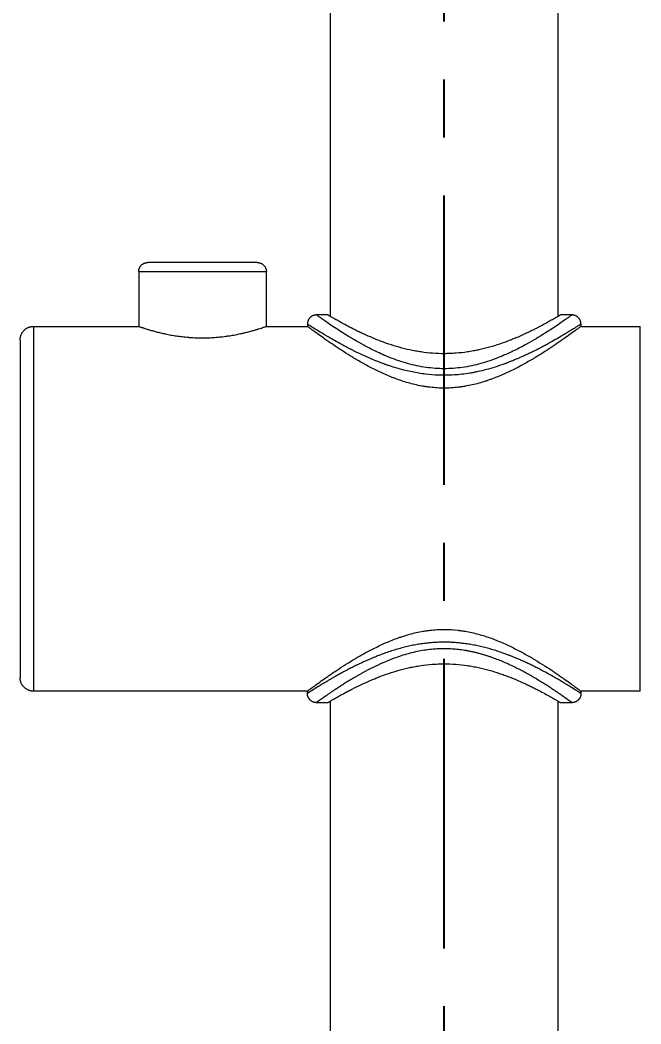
# Model space of a CAD drawing. Header units: millimetres. Extents: x 8883 to 11259, y -10160 to -6800.
# Drawn here: x 9632.1 to 9700.2, y -8639.9 to -8529.9 of the extents above; entities that cross this region are included whole.
import ezdxf

# ---------------------------------------------------------------- set-up
doc = ezdxf.new("R2010")
doc.units = ezdxf.units.MM
doc.linetypes.add('CENTERX2', pattern=[101.6, 63.5, -12.7, 12.7, -12.7])
doc.layers.add('CENTER', color=1, linetype='CENTERX2')
doc.layers.add('DIM', color=5, linetype='Continuous', lineweight=13)
doc.styles.add('ARIAL', font='arial.ttf')
doc.dimstyles.get("Standard").update_dxf_attribs({"dimtxt": 15, "dimasz": 15, "dimexe": 0.18, "dimexo": 0.0625, "dimgap": 4, "dimtad": 0, "dimdec": 1, "dimdsep": 46, "dimtxsty": 'ARIAL', "dimcen": 0, "dimclrd": 5, "dimclre": 5, "dimclrt": 5, "dimadec": 0, "dimazin": 0, "dimtfac": 1, "dimtdec": 1, "dimtofl": 0, "dimtmove": 0, "dimatfit": 3, "dimfxl": 1, "dimtolj": 1, "dimtzin": 0, "dimarcsym": 0})

# ---------------------------------------------------------------- blocks, each defined once
blk = doc.blocks.new('*D185')
at = {"layer": 'Defpoints', "color": 0, "transparency": 16777216}
for p in [(9678.6, -7626.15), (9989.37, -9683.13), (10114.89, -9683.13)]:
    blk.add_point(p, dxfattribs=at)
at = {"layer": 'DIM', "color": 5, "lineweight": -2, "transparency": 16777216}
for p, q in [((9678.66, -7626.15), (10115.07, -7626.15)), ((10114.89, -7644.15), (10114.89, -8614.51)), ((10114.89, -9665.13), (10114.89, -8694.76)), ((9989.43, -9683.13), (10115.07, -9683.13))]:
    blk.add_line(p, q, dxfattribs=at)
at = {"layer": 'DIM', "color": 5, "transparency": 16777216}
for points in [[(10111.89, -7644.15), (10117.89, -7644.15), (10114.89, -7626.15)], [(10111.89, -9665.13), (10117.89, -9665.13), (10114.89, -9683.13)]]:
    blk.add_solid(points, dxfattribs=at)
at = {"layer": 'DIM', "color": 5, "transparency": 16777216, "insert": (10114.89, -8654.64), "char_height": 18, "attachment_point": 5, "rotation": 90, "style": 'ARIAL'}
blk.add_mtext('\\A1;(2280)', dxfattribs=at)

msp = doc.modelspace()

# ---------------------------------------------------------------- linework, layer by layer
at = {"linetype": 'Continuous', "lineweight": 18}
for p, q in [((9666.1, -8393.45), (9666.1, -8562.35)), ((9691.1, -8562.35), (9691.1, -8430.19)), ((9658.09, -8556.45), (9646.1, -8556.45)), ((9658.1, -8556.45), (9658.09, -8556.45)), ((9665.85, -8562.2), (9664.59, -8562.2)), ((9692.6, -8562.2), (9691.35, -8562.2)), ((9700.1, -8603.45), (9700.1, -8563.45)), ((9632.1, -8564.95), (9632.1, -8601.95)), ((9632.1, -8564.95), (9632.1, -8564.95)), ((9664.54, -8604.7), (9665.85, -8604.7)), ((9666.1, -8604.56), (9666.1, -9073.45)), ((9691.1, -9073.45), (9691.1, -8604.56)), ((9691.35, -8604.7), (9692.65, -8604.7))]:
    msp.add_line(p, q, dxfattribs=at)
at = {"linetype": 'Continuous', "lineweight": 13}
for p, q in [((9645.1, -8557.45), (9659.09, -8557.45)), ((9659.09, -8557.45), (9659.1, -8557.45)), ((9633.6, -8603.45), (9633.6, -8563.45)), ((9633.6, -8563.45), (9633.6, -8563.45))]:
    msp.add_line(p, q, dxfattribs=at)
at = {"linetype": 'Continuous', "lineweight": 18}
for points, weights, degree in [([(9645.1, -8557.45), (9645.1, -8557.03), (9645.68, -8556.45), (9646.1, -8556.45)], [1, 0.923879332814, 0.923879332814, 1], 2), ([(9658.1, -8556.45), (9658.51, -8556.45), (9659.1, -8557.03), (9659.1, -8557.45)], [1, 0.923879332814, 0.923879332814, 1], 2), ([(9664.6, -8562.2), (9664.01, -8562.2), (9663.6, -8562.61), (9663.6, -8563.2)], [1, 0.804741815985, 0.804741990317, 1], 3), ([(9693.6, -8563.2), (9693.6, -8562.61), (9693.18, -8562.2), (9692.6, -8562.2)], [1, 0.804742680034, 0.804742505996, 1], 3), ([(9632.1, -8564.95), (9632.1, -8564.32), (9632.97, -8563.45), (9633.6, -8563.45)], [1, 0.923879516506, 0.923879516506, 1], 2), ([(9633.6, -8603.45), (9632.97, -8603.45), (9632.1, -8602.57), (9632.1, -8601.95)], [1, 0.923879516506, 0.923879516506, 1], 2), ([(9664.6, -8604.7), (9664.01, -8604.7), (9663.6, -8604.28), (9663.6, -8603.7)], [1, 0.804742399504, 0.804742573053, 1], 3), ([(9693.6, -8603.7), (9693.6, -8604.28), (9693.18, -8604.7), (9692.6, -8604.7)], [1, 0.804742096202, 0.804741914484, 1], 3)]:
    msp.add_rational_spline(points, weights, degree=degree, dxfattribs=at)
for points in [[(9645.1, -8557.45), (9645.1, -8563.45)], [(9659.1, -8563.45), (9659.1, -8557.45)], [(9663.6, -8563.2), (9663.6, -8563.45)], [(9693.6, -8563.45), (9693.6, -8563.2)], [(9633.6, -8563.45), (9645.1, -8563.45)], [(9659.1, -8563.45), (9663.6, -8563.45)], [(9693.6, -8563.45), (9700.1, -8563.45)], [(9663.6, -8603.45), (9633.6, -8603.45)], [(9663.6, -8603.7), (9663.6, -8603.45)], [(9693.6, -8603.7), (9693.6, -8603.45)], [(9700.1, -8603.45), (9693.6, -8603.45)]]:
    msp.add_open_spline(points, degree=1, dxfattribs=at)
for points, knots in [([(9693.6, -8563.2), (9693.6, -8563.19), (9693.56, -8563.22), (9693.42, -8563.31), (9693.31, -8563.38), (9693.02, -8563.57), (9692.83, -8563.68), (9692.49, -8563.89), (9692.37, -8563.97), (9692.17, -8564.09), (9692.07, -8564.15), (9691.94, -8564.23), (9691.87, -8564.27), (9691.84, -8564.29), (9691.82, -8564.3), (9691.81, -8564.31), (9691.81, -8564.31), (9691.81, -8564.31), (9691.81, -8564.31), (9691.81, -8564.31), (9691.8, -8564.31), (9691.8, -8564.31), (9691.8, -8564.31), (9691.8, -8564.31), (9691.65, -8564.4), (9691.48, -8564.51), (9691.09, -8564.74), (9690.87, -8564.87), (9690.37, -8565.15), (9690.09, -8565.31), (9689.63, -8565.56), (9689.46, -8565.64), (9689.21, -8565.78), (9689.07, -8565.85), (9688.91, -8565.93), (9688.83, -8565.97), (9688.79, -8565.99), (9688.77, -8566), (9688.76, -8566.01), (9688.76, -8566.01), (9688.75, -8566.01), (9688.75, -8566.01), (9688.75, -8566.01), (9688.75, -8566.01), (9688.57, -8566.1), (9688.4, -8566.19), (9688.05, -8566.36), (9687.88, -8566.44), (9687.56, -8566.59), (9687.4, -8566.66), (9687.09, -8566.8), (9686.8, -8566.93), (9686.39, -8567.1), (9686.02, -8567.25), (9685.8, -8567.34), (9685.65, -8567.4), (9685.6, -8567.42), (9685.54, -8567.44), (9685.53, -8567.44), (9685.53, -8567.45), (9685.53, -8567.45), (9685.52, -8567.45), (9685.52, -8567.45), (9685.52, -8567.45), (9685.52, -8567.45), (9685.52, -8567.45), (9685.52, -8567.45), (9685.52, -8567.45), (9685.52, -8567.45), (9685.48, -8567.46), (9685.36, -8567.51), (9685.23, -8567.56), (9684.83, -8567.7), (9684.5, -8567.81), (9683.86, -8568.01), (9683.54, -8568.11), (9682.91, -8568.27), (9682.59, -8568.35), (9682.21, -8568.43), (9682.1, -8568.46), (9681.97, -8568.48), (9681.92, -8568.49), (9681.9, -8568.49), (9681.9, -8568.5), (9681.89, -8568.5), (9681.89, -8568.5), (9681.87, -8568.5), (9681.71, -8568.53), (9681.55, -8568.56), (9680.84, -8568.68), (9680.26, -8568.74), (9679.39, -8568.8), (9679.1, -8568.81), (9678.77, -8568.81), (9678.72, -8568.81), (9678.65, -8568.81), (9678.62, -8568.81), (9678.61, -8568.81), (9678.6, -8568.81), (9678.52, -8568.81), (9678.37, -8568.81), (9678.19, -8568.81), (9678.07, -8568.81), (9678, -8568.81), (9677.97, -8568.8), (9677.96, -8568.8), (9677.95, -8568.8), (9677.94, -8568.8), (9677.94, -8568.8), (9677.94, -8568.8), (9677.94, -8568.8), (9677.94, -8568.8), (9677.94, -8568.8), (9677.49, -8568.79), (9677.03, -8568.75), (9676.08, -8568.63), (9675.59, -8568.55), (9674.6, -8568.35), (9674.1, -8568.23), (9673.33, -8568.01), (9673.07, -8567.93), (9672.69, -8567.81), (9672.49, -8567.75), (9672.27, -8567.67), (9672.15, -8567.63), (9672.1, -8567.61), (9672.07, -8567.6), (9672.06, -8567.59), (9672.05, -8567.59), (9672.04, -8567.59), (9672.04, -8567.59), (9672.04, -8567.59), (9672.04, -8567.59), (9672.04, -8567.59), (9672.04, -8567.59), (9672.04, -8567.59), (9671.96, -8567.56), (9671.86, -8567.52), (9671.65, -8567.44), (9671.54, -8567.4), (9671.29, -8567.3), (9671.15, -8567.25), (9670.87, -8567.13), (9670.72, -8567.07), (9670.4, -8566.93), (9670.24, -8566.86), (9669.89, -8566.7), (9669.71, -8566.62), (9669.34, -8566.45), (9669.15, -8566.36), (9668.85, -8566.22), (9668.75, -8566.17), (9668.6, -8566.09), (9668.52, -8566.05), (9668.43, -8566.01), (9668.39, -8565.99), (9668.37, -8565.98), (9668.36, -8565.97), (9668.35, -8565.97), (9668.35, -8565.97), (9668.35, -8565.97), (9668.35, -8565.96), (9668.35, -8565.96), (9668.35, -8565.96), (9667.99, -8565.78), (9667.67, -8565.61), (9667.09, -8565.3), (9666.82, -8565.15), (9666.35, -8564.88), (9666.14, -8564.76), (9665.86, -8564.59), (9665.77, -8564.54), (9665.64, -8564.47), (9665.58, -8564.43), (9665.51, -8564.39), (9665.48, -8564.37), (9665.46, -8564.36), (9665.45, -8564.35), (9665.45, -8564.35), (9665.45, -8564.35), (9665.45, -8564.35), (9665.45, -8564.35), (9665.45, -8564.35), (9665.45, -8564.35), (9665.45, -8564.35), (9665.45, -8564.35), (9665.45, -8564.35), (9665.13, -8564.16), (9664.85, -8563.99), (9664.38, -8563.7), (9664.19, -8563.58), (9663.89, -8563.39), (9663.78, -8563.32), (9663.63, -8563.22), (9663.6, -8563.2), (9663.6, -8563.2)], [0, 0, 0, 0, 0.03125, 0.03125, 0.0625, 0.0625, 0.09375, 0.09375, 0.109375, 0.109375, 0.117187, 0.121094, 0.123047, 0.124023, 0.124512, 0.124756, 0.124878, 0.124939, 0.124969, 0.124985, 0.124992, 0.124996, 0.124996, 0.125, 0.125, 0.15625, 0.15625, 0.1875, 0.1875, 0.21875, 0.21875, 0.234375, 0.234375, 0.242187, 0.246094, 0.248047, 0.249023, 0.249512, 0.249756, 0.249878, 0.249939, 0.249969, 0.249969, 0.25, 0.25, 0.265625, 0.265625, 0.28125, 0.28125, 0.296875, 0.296875, 0.3125, 0.328125, 0.34375, 0.359375, 0.359375, 0.367187, 0.368164, 0.368652, 0.368896, 0.369019, 0.369049, 0.369064, 0.369072, 0.369074, 0.369074, 0.369076, 0.369076, 0.36908, 0.369141, 0.371094, 0.375, 0.375, 0.390625, 0.390625, 0.40625, 0.40625, 0.421875, 0.421875, 0.425781, 0.427734, 0.428223, 0.428467, 0.428589, 0.428589, 0.428711, 0.428711, 0.429687, 0.4375, 0.4375, 0.46875, 0.46875, 0.484375, 0.484375, 0.486328, 0.487305, 0.487793, 0.487793, 0.488281, 0.488281, 0.492187, 0.496094, 0.498047, 0.499023, 0.499512, 0.499756, 0.499878, 0.499939, 0.499969, 0.499985, 0.499992, 0.499992, 0.5, 0.5, 0.53125, 0.53125, 0.5625, 0.5625, 0.59375, 0.59375, 0.609375, 0.609375, 0.617187, 0.621094, 0.623047, 0.624023, 0.624512, 0.624756, 0.624878, 0.624939, 0.624969, 0.624985, 0.624992, 0.624996, 0.624996, 0.625, 0.625, 0.640625, 0.640625, 0.65625, 0.65625, 0.671875, 0.671875, 0.6875, 0.6875, 0.703125, 0.703125, 0.71875, 0.71875, 0.734375, 0.734375, 0.742187, 0.742187, 0.746094, 0.748047, 0.749023, 0.749512, 0.749756, 0.749878, 0.749939, 0.749969, 0.749985, 0.749985, 0.75, 0.75, 0.78125, 0.78125, 0.8125, 0.8125, 0.84375, 0.84375, 0.859375, 0.859375, 0.867187, 0.871094, 0.873047, 0.874023, 0.874512, 0.874756, 0.874878, 0.874939, 0.874969, 0.874985, 0.874992, 0.874996, 0.874996, 0.875, 0.875, 0.90625, 0.90625, 0.9375, 0.9375, 0.96875, 0.96875, 1, 1, 1, 1]), ([(9691.35, -8562.2), (9691.35, -8562.2), (9691.32, -8562.21), (9691.24, -8562.26), (9691.17, -8562.3), (9691.01, -8562.4), (9690.9, -8562.46), (9690.76, -8562.54), (9690.74, -8562.55), (9690.71, -8562.57), (9690.66, -8562.6), (9690.54, -8562.67), (9690.42, -8562.74), (9690.18, -8562.88), (9690, -8562.98), (9689.6, -8563.19), (9689.39, -8563.31), (9689.13, -8563.45), (9689.1, -8563.46), (9689.04, -8563.49), (9688.95, -8563.54), (9688.74, -8563.65), (9688.55, -8563.75), (9688.16, -8563.94), (9687.89, -8564.07), (9687.31, -8564.34), (9687.01, -8564.48), (9686.62, -8564.65), (9686.54, -8564.68), (9686.38, -8564.75), (9686.3, -8564.78), (9686.05, -8564.88), (9685.88, -8564.95), (9685.38, -8565.15), (9685.03, -8565.27), (9684.31, -8565.51), (9683.94, -8565.63), (9683.18, -8565.84), (9682.79, -8565.94), (9682.33, -8566.04), (9682.28, -8566.05), (9682.18, -8566.07), (9682.03, -8566.1), (9681.67, -8566.17), (9681.36, -8566.22), (9680.74, -8566.32), (9680.32, -8566.36), (9679.69, -8566.41), (9679.47, -8566.42), (9679.15, -8566.44), (9679.04, -8566.44), (9678.88, -8566.44), (9678.83, -8566.44), (9678.72, -8566.45), (9678.66, -8566.45), (9678.18, -8566.45), (9677.75, -8566.43), (9676.9, -8566.37), (9676.48, -8566.32), (9675.86, -8566.23), (9675.65, -8566.19), (9675.34, -8566.14), (9675.24, -8566.12), (9675.04, -8566.08), (9674.94, -8566.06), (9674.43, -8565.95), (9674.04, -8565.85), (9673.28, -8565.64), (9672.9, -8565.52), (9672.45, -8565.37), (9672.36, -8565.34), (9672.18, -8565.28), (9672.09, -8565.24), (9671.83, -8565.15), (9671.65, -8565.08), (9671.14, -8564.89), (9670.82, -8564.75), (9670.19, -8564.48), (9669.89, -8564.35), (9669.46, -8564.15), (9669.32, -8564.08), (9669.14, -8563.99), (9669.11, -8563.98), (9669.04, -8563.94), (9668.94, -8563.89), (9668.84, -8563.84), (9668.51, -8563.68), (9668.27, -8563.56), (9667.81, -8563.31), (9667.6, -8563.2), (9667.2, -8562.98), (9667.02, -8562.88), (9666.82, -8562.76), (9666.78, -8562.74), (9666.72, -8562.71), (9666.7, -8562.7), (9666.66, -8562.67), (9666.57, -8562.62), (9666.48, -8562.57), (9666.3, -8562.46), (9666.19, -8562.4), (9666.02, -8562.3), (9665.96, -8562.26), (9665.9, -8562.23), (9665.89, -8562.22), (9665.87, -8562.21), (9665.85, -8562.2), (9665.85, -8562.2), (9665.85, -8562.2)], [0, 0, 0, 0, 0.03125, 0.03125, 0.0625, 0.0625, 0.09375, 0.09375, 0.097656, 0.097656, 0.101562, 0.109375, 0.125, 0.125, 0.15625, 0.15625, 0.1875, 0.1875, 0.191406, 0.191406, 0.195312, 0.203125, 0.21875, 0.21875, 0.25, 0.25, 0.28125, 0.28125, 0.289062, 0.289062, 0.296875, 0.296875, 0.3125, 0.3125, 0.34375, 0.34375, 0.375, 0.375, 0.40625, 0.40625, 0.410156, 0.410156, 0.414062, 0.421875, 0.4375, 0.4375, 0.46875, 0.46875, 0.484375, 0.484375, 0.492187, 0.492187, 0.496094, 0.496094, 0.5, 0.5, 0.53125, 0.53125, 0.5625, 0.5625, 0.578125, 0.578125, 0.585937, 0.585937, 0.59375, 0.59375, 0.625, 0.625, 0.65625, 0.65625, 0.664062, 0.664062, 0.671875, 0.671875, 0.6875, 0.6875, 0.71875, 0.71875, 0.75, 0.75, 0.765625, 0.765625, 0.769531, 0.769531, 0.773437, 0.78125, 0.78125, 0.8125, 0.8125, 0.84375, 0.84375, 0.875, 0.875, 0.882812, 0.882812, 0.886719, 0.886719, 0.890625, 0.90625, 0.90625, 0.9375, 0.9375, 0.96875, 0.96875, 0.976562, 0.976562, 0.984375, 1, 1, 1, 1]), ([(9645.1, -8563.45), (9645.1, -8563.45), (9645.11, -8563.45), (9645.15, -8563.47), (9645.22, -8563.49), (9645.33, -8563.53), (9645.42, -8563.56), (9645.43, -8563.56), (9645.47, -8563.57), (9645.49, -8563.58), (9645.55, -8563.6), (9645.59, -8563.61), (9645.72, -8563.66), (9645.82, -8563.69), (9646.04, -8563.76), (9646.15, -8563.79), (9646.34, -8563.85), (9646.41, -8563.87), (9646.51, -8563.9), (9646.55, -8563.91), (9646.62, -8563.93), (9646.65, -8563.94), (9646.83, -8563.99), (9646.99, -8564.03), (9647.31, -8564.11), (9647.47, -8564.15), (9647.82, -8564.23), (9648.01, -8564.27), (9648.39, -8564.35), (9648.58, -8564.39), (9648.99, -8564.46), (9649.19, -8564.49), (9649.61, -8564.55), (9649.83, -8564.57), (9650.16, -8564.61), (9650.27, -8564.62), (9650.44, -8564.64), (9650.49, -8564.64), (9650.6, -8564.65), (9650.66, -8564.66), (9650.94, -8564.68), (9651.4, -8564.7), (9651.86, -8564.71), (9652.2, -8564.71), (9652.32, -8564.71), (9652.49, -8564.71), (9652.55, -8564.71), (9652.67, -8564.7), (9652.72, -8564.7), (9653.01, -8564.69), (9653.24, -8564.68), (9653.69, -8564.64), (9653.91, -8564.62), (9654.35, -8564.58), (9654.57, -8564.55), (9654.83, -8564.51), (9654.89, -8564.5), (9654.99, -8564.49), (9655.15, -8564.46), (9655.3, -8564.44), (9655.6, -8564.39), (9655.8, -8564.35), (9656.18, -8564.27), (9656.36, -8564.23), (9656.58, -8564.18), (9656.62, -8564.17), (9656.71, -8564.15), (9656.75, -8564.14), (9656.88, -8564.11), (9656.96, -8564.09), (9657.2, -8564.03), (9657.36, -8563.99), (9657.64, -8563.91), (9657.78, -8563.87), (9657.97, -8563.81), (9658.03, -8563.79), (9658.12, -8563.77), (9658.15, -8563.76), (9658.21, -8563.74), (9658.23, -8563.73), (9658.37, -8563.69), (9658.47, -8563.66), (9658.64, -8563.6), (9658.72, -8563.57), (9658.85, -8563.53), (9658.91, -8563.51), (9658.97, -8563.49), (9658.98, -8563.49), (9659, -8563.48), (9659.01, -8563.48), (9659.03, -8563.47), (9659.05, -8563.46), (9659.08, -8563.45), (9659.1, -8563.45), (9659.1, -8563.45)], [0, 0, 0, 0, 0.031254, 0.031254, 0.062508, 0.093763, 0.093763, 0.101576, 0.101576, 0.10939, 0.10939, 0.125017, 0.125017, 0.156271, 0.156271, 0.187525, 0.187525, 0.203152, 0.203152, 0.210966, 0.210966, 0.218779, 0.218779, 0.250033, 0.250033, 0.281288, 0.281288, 0.312542, 0.312542, 0.343796, 0.343796, 0.37505, 0.37505, 0.406304, 0.406304, 0.421931, 0.421931, 0.429745, 0.429745, 0.437559, 0.437559, 0.468813, 0.500067, 0.500067, 0.515694, 0.515694, 0.523508, 0.523508, 0.531321, 0.531321, 0.562575, 0.562575, 0.593829, 0.593829, 0.625084, 0.625084, 0.632897, 0.632897, 0.640711, 0.656338, 0.656338, 0.687592, 0.687592, 0.718846, 0.718846, 0.72666, 0.72666, 0.734473, 0.734473, 0.7501, 0.7501, 0.781355, 0.781355, 0.812609, 0.812609, 0.828236, 0.828236, 0.836049, 0.836049, 0.843863, 0.843863, 0.875117, 0.875117, 0.906371, 0.906371, 0.937625, 0.937625, 0.945439, 0.945439, 0.953253, 0.953253, 0.96888, 0.96888, 1, 1, 1, 1]), ([(9693.6, -8563.45), (9693.6, -8563.45), (9693.57, -8563.47), (9693.46, -8563.54), (9693.39, -8563.6), (9693.23, -8563.72), (9693.17, -8563.76), (9693.08, -8563.83), (9693.04, -8563.86), (9692.99, -8563.89), (9692.97, -8563.91), (9692.94, -8563.94), (9692.92, -8563.95), (9692.75, -8564.07), (9692.57, -8564.2), (9692.18, -8564.48), (9691.97, -8564.64), (9691.61, -8564.89), (9691.49, -8564.97), (9691.33, -8565.08), (9691.3, -8565.1), (9691.23, -8565.15), (9691.2, -8565.17), (9691.1, -8565.24), (9691.03, -8565.29), (9690.69, -8565.52), (9690.41, -8565.71), (9689.8, -8566.11), (9689.48, -8566.32), (9688.98, -8566.63), (9688.81, -8566.73), (9688.54, -8566.89), (9688.46, -8566.95), (9688.32, -8567.03), (9688.28, -8567.05), (9688.19, -8567.11), (9688.14, -8567.13), (9687.73, -8567.37), (9687.35, -8567.58), (9686.58, -8568), (9686.18, -8568.2), (9685.55, -8568.5), (9685.34, -8568.6), (9684.91, -8568.79), (9684.7, -8568.88), (9684.25, -8569.06), (9684.03, -8569.15), (9683.74, -8569.25), (9683.68, -8569.27), (9683.56, -8569.31), (9683.39, -8569.38), (9683.22, -8569.43), (9682.63, -8569.62), (9682.15, -8569.76), (9681.41, -8569.92), (9681.16, -8569.97), (9680.78, -8570.04), (9680.59, -8570.07), (9680.4, -8570.09), (9680.27, -8570.11), (9680.21, -8570.12), (9679.63, -8570.19), (9679.12, -8570.22), (9678.1, -8570.22), (9677.58, -8570.19), (9676.95, -8570.11), (9676.76, -8570.09), (9676.57, -8570.06), (9676.44, -8570.04), (9676.37, -8570.03), (9676.06, -8569.98), (9675.81, -8569.93), (9675.07, -8569.76), (9674.59, -8569.63), (9673.88, -8569.4), (9673.65, -8569.32), (9673.3, -8569.2), (9673.19, -8569.15), (9672.96, -8569.07), (9672.85, -8569.02), (9672.51, -8568.89), (9672.29, -8568.79), (9671.86, -8568.6), (9671.65, -8568.51), (9671.03, -8568.21), (9670.63, -8568.01), (9669.85, -8567.59), (9669.47, -8567.38), (9669.06, -8567.14), (9669.01, -8567.11), (9668.92, -8567.06), (9668.88, -8567.03), (9668.74, -8566.95), (9668.48, -8566.79), (9668.22, -8566.63), (9667.72, -8566.32), (9667.4, -8566.12), (9666.8, -8565.72), (9666.51, -8565.53), (9666.1, -8565.25), (9665.97, -8565.16), (9665.78, -8565.03), (9665.68, -8564.96), (9665.59, -8564.9), (9665.53, -8564.85), (9665.5, -8564.83), (9665.23, -8564.64), (9665.02, -8564.49), (9664.63, -8564.21), (9664.45, -8564.08), (9664.22, -8563.91), (9664.15, -8563.86), (9664.06, -8563.79), (9664.03, -8563.77), (9663.98, -8563.73), (9663.97, -8563.72), (9663.94, -8563.7), (9663.93, -8563.69), (9663.81, -8563.6), (9663.73, -8563.55), (9663.62, -8563.47), (9663.6, -8563.45), (9663.6, -8563.45)], [0, 0, 0, 0, 0.031251, 0.031251, 0.062502, 0.062502, 0.078128, 0.078128, 0.085941, 0.085941, 0.089847, 0.089847, 0.093753, 0.093753, 0.125005, 0.125005, 0.156256, 0.156256, 0.171881, 0.171881, 0.175788, 0.175788, 0.179694, 0.179694, 0.187507, 0.187507, 0.218758, 0.218758, 0.250009, 0.250009, 0.265635, 0.265635, 0.273448, 0.273448, 0.277354, 0.277354, 0.28126, 0.28126, 0.312512, 0.312512, 0.343763, 0.343763, 0.359388, 0.359388, 0.375014, 0.375014, 0.39064, 0.39064, 0.394546, 0.394546, 0.398452, 0.406265, 0.406265, 0.437516, 0.437516, 0.453142, 0.453142, 0.460955, 0.464861, 0.464861, 0.468767, 0.468767, 0.500019, 0.500019, 0.53127, 0.53127, 0.539083, 0.542989, 0.542989, 0.546895, 0.546895, 0.562521, 0.562521, 0.593772, 0.593772, 0.609398, 0.609398, 0.61721, 0.61721, 0.625023, 0.625023, 0.640649, 0.640649, 0.656274, 0.656274, 0.687526, 0.687526, 0.718777, 0.718777, 0.722683, 0.722683, 0.72659, 0.72659, 0.734402, 0.750028, 0.750028, 0.781279, 0.781279, 0.81253, 0.81253, 0.828156, 0.828156, 0.835969, 0.839875, 0.839875, 0.843781, 0.843781, 0.875033, 0.875033, 0.906284, 0.906284, 0.921909, 0.921909, 0.929722, 0.929722, 0.933629, 0.933629, 0.937535, 0.937535, 0.968786, 0.968786, 1, 1, 1, 1]), ([(9663.6, -8603.45), (9663.6, -8603.45), (9663.62, -8603.43), (9663.73, -8603.35), (9663.81, -8603.29), (9663.96, -8603.17), (9664.02, -8603.13), (9664.11, -8603.06), (9664.15, -8603.03), (9664.2, -8603), (9664.22, -8602.98), (9664.26, -8602.96), (9664.27, -8602.94), (9664.45, -8602.82), (9664.62, -8602.69), (9665.01, -8602.41), (9665.23, -8602.25), (9665.58, -8602), (9665.7, -8601.92), (9665.86, -8601.81), (9665.89, -8601.79), (9665.96, -8601.74), (9665.99, -8601.72), (9666.09, -8601.65), (9666.16, -8601.6), (9666.5, -8601.37), (9666.79, -8601.18), (9667.39, -8600.78), (9667.71, -8600.57), (9668.21, -8600.26), (9668.38, -8600.16), (9668.65, -8600), (9668.74, -8599.94), (9668.87, -8599.86), (9668.92, -8599.84), (9669.01, -8599.78), (9669.05, -8599.76), (9669.46, -8599.52), (9669.84, -8599.31), (9670.61, -8598.89), (9671.02, -8598.69), (9671.64, -8598.39), (9671.85, -8598.29), (9672.28, -8598.1), (9672.49, -8598.01), (9672.94, -8597.83), (9673.16, -8597.74), (9673.45, -8597.64), (9673.51, -8597.62), (9673.63, -8597.58), (9673.8, -8597.52), (9673.98, -8597.46), (9674.56, -8597.27), (9675.04, -8597.13), (9675.78, -8596.97), (9676.03, -8596.92), (9676.41, -8596.85), (9676.6, -8596.82), (9676.79, -8596.8), (9676.92, -8596.78), (9676.98, -8596.77), (9677.56, -8596.7), (9678.07, -8596.67), (9679.1, -8596.67), (9679.61, -8596.7), (9680.24, -8596.78), (9680.43, -8596.8), (9680.63, -8596.83), (9680.75, -8596.85), (9680.82, -8596.86), (9681.13, -8596.91), (9681.38, -8596.96), (9682.12, -8597.13), (9682.61, -8597.26), (9683.31, -8597.49), (9683.55, -8597.57), (9683.89, -8597.69), (9684.01, -8597.74), (9684.23, -8597.82), (9684.34, -8597.87), (9684.68, -8598), (9684.9, -8598.1), (9685.33, -8598.29), (9685.54, -8598.38), (9686.16, -8598.68), (9686.56, -8598.89), (9687.34, -8599.3), (9687.72, -8599.51), (9688.13, -8599.75), (9688.18, -8599.78), (9688.27, -8599.83), (9688.31, -8599.86), (9688.45, -8599.94), (9688.71, -8600.1), (9688.97, -8600.26), (9689.47, -8600.57), (9689.79, -8600.77), (9690.4, -8601.17), (9690.68, -8601.36), (9691.09, -8601.64), (9691.22, -8601.73), (9691.41, -8601.87), (9691.51, -8601.93), (9691.6, -8602), (9691.66, -8602.04), (9691.69, -8602.06), (9691.96, -8602.25), (9692.17, -8602.4), (9692.56, -8602.68), (9692.74, -8602.81), (9692.97, -8602.98), (9693.04, -8603.03), (9693.13, -8603.1), (9693.17, -8603.12), (9693.21, -8603.16), (9693.22, -8603.17), (9693.25, -8603.19), (9693.27, -8603.2), (9693.38, -8603.29), (9693.46, -8603.35), (9693.57, -8603.43), (9693.6, -8603.45), (9693.6, -8603.45)], [0, 0, 0, 0, 0.031251, 0.031251, 0.062502, 0.062502, 0.078128, 0.078128, 0.085941, 0.085941, 0.089847, 0.089847, 0.093753, 0.093753, 0.125005, 0.125005, 0.156256, 0.156256, 0.171881, 0.171881, 0.175788, 0.175788, 0.179694, 0.179694, 0.187507, 0.187507, 0.218758, 0.218758, 0.250009, 0.250009, 0.265635, 0.265635, 0.273448, 0.273448, 0.277354, 0.277354, 0.28126, 0.28126, 0.312512, 0.312512, 0.343763, 0.343763, 0.359388, 0.359388, 0.375014, 0.375014, 0.39064, 0.39064, 0.394546, 0.394546, 0.398452, 0.406265, 0.406265, 0.437516, 0.437516, 0.453142, 0.453142, 0.460955, 0.464861, 0.464861, 0.468767, 0.468767, 0.500019, 0.500019, 0.53127, 0.53127, 0.539083, 0.542989, 0.542989, 0.546895, 0.546895, 0.562521, 0.562521, 0.593772, 0.593772, 0.609398, 0.609398, 0.61721, 0.61721, 0.625023, 0.625023, 0.640649, 0.640649, 0.656274, 0.656274, 0.687526, 0.687526, 0.718777, 0.718777, 0.722683, 0.722683, 0.72659, 0.72659, 0.734402, 0.750028, 0.750028, 0.781279, 0.781279, 0.81253, 0.81253, 0.828156, 0.828156, 0.835969, 0.839875, 0.839875, 0.843781, 0.843781, 0.875033, 0.875033, 0.906284, 0.906284, 0.921909, 0.921909, 0.929722, 0.929722, 0.933628, 0.933628, 0.937535, 0.937535, 0.968786, 0.968786, 1, 1, 1, 1]), ([(9665.85, -8604.7), (9665.85, -8604.7), (9665.87, -8604.68), (9665.95, -8604.63), (9666.02, -8604.59), (9666.19, -8604.49), (9666.29, -8604.43), (9666.43, -8604.35), (9666.45, -8604.34), (9666.48, -8604.32), (9666.53, -8604.29), (9666.65, -8604.22), (9666.77, -8604.15), (9667.01, -8604.02), (9667.19, -8603.91), (9667.59, -8603.7), (9667.8, -8603.58), (9668.06, -8603.44), (9668.09, -8603.43), (9668.15, -8603.4), (9668.24, -8603.35), (9668.45, -8603.24), (9668.64, -8603.14), (9669.03, -8602.95), (9669.31, -8602.82), (9669.88, -8602.55), (9670.18, -8602.41), (9670.57, -8602.24), (9670.65, -8602.21), (9670.81, -8602.14), (9670.9, -8602.11), (9671.14, -8602.01), (9671.31, -8601.94), (9671.82, -8601.74), (9672.16, -8601.62), (9672.88, -8601.38), (9673.25, -8601.26), (9674.01, -8601.05), (9674.4, -8600.95), (9674.86, -8600.85), (9674.91, -8600.84), (9675.01, -8600.82), (9675.16, -8600.79), (9675.52, -8600.72), (9675.83, -8600.67), (9676.45, -8600.58), (9676.87, -8600.53), (9677.5, -8600.48), (9677.72, -8600.47), (9678.04, -8600.45), (9678.15, -8600.45), (9678.31, -8600.45), (9678.36, -8600.45), (9678.47, -8600.45), (9678.53, -8600.45), (9679.01, -8600.45), (9679.44, -8600.46), (9680.29, -8600.52), (9680.71, -8600.57), (9681.33, -8600.66), (9681.54, -8600.7), (9681.85, -8600.75), (9681.95, -8600.77), (9682.15, -8600.81), (9682.26, -8600.83), (9682.76, -8600.94), (9683.15, -8601.04), (9683.92, -8601.25), (9684.29, -8601.37), (9684.74, -8601.52), (9684.83, -8601.55), (9685.01, -8601.62), (9685.1, -8601.65), (9685.36, -8601.74), (9685.54, -8601.81), (9686.05, -8602), (9686.37, -8602.14), (9687, -8602.41), (9687.3, -8602.54), (9687.73, -8602.75), (9687.88, -8602.81), (9688.05, -8602.9), (9688.08, -8602.91), (9688.15, -8602.95), (9688.25, -8603), (9688.35, -8603.05), (9688.68, -8603.21), (9688.92, -8603.34), (9689.38, -8603.58), (9689.59, -8603.69), (9689.99, -8603.91), (9690.17, -8604.01), (9690.37, -8604.13), (9690.41, -8604.15), (9690.47, -8604.18), (9690.49, -8604.19), (9690.53, -8604.22), (9690.62, -8604.27), (9690.71, -8604.32), (9690.9, -8604.43), (9691, -8604.49), (9691.17, -8604.59), (9691.24, -8604.63), (9691.29, -8604.66), (9691.3, -8604.67), (9691.32, -8604.68), (9691.34, -8604.69), (9691.35, -8604.7), (9691.35, -8604.7)], [0, 0, 0, 0, 0.03125, 0.03125, 0.0625, 0.0625, 0.09375, 0.09375, 0.097656, 0.097656, 0.101563, 0.109375, 0.125, 0.125, 0.15625, 0.15625, 0.1875, 0.1875, 0.191406, 0.191406, 0.195313, 0.203125, 0.21875, 0.21875, 0.25, 0.25, 0.28125, 0.28125, 0.289063, 0.289063, 0.296875, 0.296875, 0.3125, 0.3125, 0.34375, 0.34375, 0.375, 0.375, 0.40625, 0.40625, 0.410156, 0.410156, 0.414063, 0.421875, 0.4375, 0.4375, 0.46875, 0.46875, 0.484375, 0.484375, 0.492188, 0.492188, 0.496094, 0.496094, 0.5, 0.5, 0.53125, 0.53125, 0.5625, 0.5625, 0.578125, 0.578125, 0.585938, 0.585938, 0.59375, 0.59375, 0.625, 0.625, 0.65625, 0.65625, 0.664063, 0.664063, 0.671875, 0.671875, 0.6875, 0.6875, 0.71875, 0.71875, 0.75, 0.75, 0.765625, 0.765625, 0.769531, 0.769531, 0.773438, 0.78125, 0.78125, 0.8125, 0.8125, 0.84375, 0.84375, 0.875, 0.875, 0.882813, 0.882813, 0.886719, 0.886719, 0.890625, 0.90625, 0.90625, 0.9375, 0.9375, 0.96875, 0.96875, 0.976563, 0.976563, 0.984375, 1, 1, 1, 1])]:
    msp.add_open_spline(points, degree=3, knots=knots, dxfattribs=at)
at = {"linetype": 'Continuous', "lineweight": 13}
for points, knots in [([(9692.6, -8562.2), (9692.6, -8562.2), (9692.54, -8562.24), (9692.29, -8562.42), (9691.92, -8562.68), (9691.43, -8563.02), (9690.83, -8563.44), (9690.11, -8563.91), (9689.32, -8564.41), (9688.43, -8564.95), (9687.38, -8565.55), (9686.09, -8566.21), (9684.5, -8566.92), (9682.65, -8567.56), (9680.64, -8567.99), (9678.6, -8568.14), (9676.57, -8567.99), (9674.56, -8567.56), (9672.71, -8566.92), (9671.12, -8566.22), (9669.82, -8565.55), (9668.77, -8564.96), (9667.88, -8564.42), (9667.09, -8563.91), (9666.37, -8563.44), (9665.76, -8563.03), (9665.28, -8562.69), (9664.91, -8562.42), (9664.66, -8562.24), (9664.6, -8562.2), (9664.6, -8562.2)], [0, 0, 0, 0, 0.035326, 0.06844, 0.098523, 0.128881, 0.160263, 0.191943, 0.222053, 0.251569, 0.284347, 0.321518, 0.363922, 0.410291, 0.456554, 0.499823, 0.543075, 0.589312, 0.635677, 0.678085, 0.715253, 0.748029, 0.777544, 0.807648, 0.839338, 0.870723, 0.901087, 0.931187, 0.964311, 1, 1, 1, 1]), ([(9693.6, -8603.7), (9693.6, -8603.7), (9693.6, -8603.7), (9693.6, -8603.7), (9693.59, -8603.7), (9693.59, -8603.69), (9693.59, -8603.69), (9693.59, -8603.69), (9693.59, -8603.69), (9693.59, -8603.69), (9693.59, -8603.69), (9693.59, -8603.69), (9693.58, -8603.69), (9693.58, -8603.69), (9693.58, -8603.69), (9693.58, -8603.68), (9693.57, -8603.68), (9693.57, -8603.68), (9693.57, -8603.68), (9693.56, -8603.68), (9693.56, -8603.67), (9693.56, -8603.67), (9693.55, -8603.67), (9693.55, -8603.67), (9693.54, -8603.66), (9693.54, -8603.66), (9693.53, -8603.66), (9693.53, -8603.65), (9693.52, -8603.65), (9693.52, -8603.65), (9693.51, -8603.64), (9693.51, -8603.64), (9693.5, -8603.64), (9693.49, -8603.63), (9693.49, -8603.63), (9693.48, -8603.62), (9693.47, -8603.62), (9693.47, -8603.61), (9693.46, -8603.61), (9693.45, -8603.6), (9693.44, -8603.6), (9693.43, -8603.59), (9693.43, -8603.59), (9693.42, -8603.58), (9693.41, -8603.58), (9693.4, -8603.57), (9693.39, -8603.57), (9693.38, -8603.56), (9693.37, -8603.55), (9693.36, -8603.55), (9693.35, -8603.54), (9693.34, -8603.53), (9693.33, -8603.53), (9693.32, -8603.52), (9693.31, -8603.51), (9693.3, -8603.51), (9693.29, -8603.5), (9693.28, -8603.49), (9693.26, -8603.48), (9693.25, -8603.48), (9693.24, -8603.47), (9693.23, -8603.46), (9693.21, -8603.45), (9693.2, -8603.44), (9693.19, -8603.44), (9693.17, -8603.43), (9693.16, -8603.42), (9693.15, -8603.41), (9693.13, -8603.4), (9693.12, -8603.39), (9693.1, -8603.38), (9693.09, -8603.37), (9693.07, -8603.36), (9693.06, -8603.35), (9693.04, -8603.34), (9693.03, -8603.33), (9693.01, -8603.32), (9693, -8603.31), (9692.98, -8603.3), (9692.96, -8603.29), (9692.95, -8603.28), (9692.93, -8603.27), (9692.91, -8603.26), (9692.89, -8603.25), (9692.88, -8603.24), (9692.86, -8603.23), (9692.84, -8603.22), (9692.82, -8603.2), (9692.8, -8603.19), (9692.79, -8603.18), (9692.77, -8603.17), (9692.75, -8603.16), (9692.73, -8603.14), (9692.71, -8603.13), (9692.69, -8603.12), (9692.67, -8603.11), (9692.65, -8603.09), (9692.63, -8603.08), (9692.61, -8603.07), (9692.58, -8603.05), (9692.56, -8603.04), (9692.54, -8603.03), (9692.52, -8603.01), (9692.5, -8603), (9692.48, -8602.99), (9692.45, -8602.97), (9692.43, -8602.96), (9692.41, -8602.94), (9692.38, -8602.93), (9692.36, -8602.92), (9692.34, -8602.9), (9692.31, -8602.89), (9692.29, -8602.87), (9692.26, -8602.86), (9692.24, -8602.84), (9692.21, -8602.83), (9692.19, -8602.81), (9692.16, -8602.8), (9692.14, -8602.78), (9692.11, -8602.76), (9692.01, -8602.7), (9691.8, -8602.58), (9691.46, -8602.37), (9691.03, -8602.12), (9690.5, -8601.82), (9689.87, -8601.46), (9689.24, -8601.13), (9688.67, -8600.84), (9688.22, -8600.61), (9687.79, -8600.4), (9687.37, -8600.21), (9686.96, -8600.03), (9686.58, -8599.86), (9686.22, -8599.71), (9685.88, -8599.58), (9685.57, -8599.46), (9685.29, -8599.36), (9684.91, -8599.22), (9684.42, -8599.05), (9683.81, -8598.86), (9683.2, -8598.69), (9682.59, -8598.54), (9681.99, -8598.41), (9681.39, -8598.3), (9680.81, -8598.22), (9680.24, -8598.15), (9679.69, -8598.11), (9679.15, -8598.08), (9678.63, -8598.07), (9678.12, -8598.08), (9677.6, -8598.1), (9677.06, -8598.14), (9676.5, -8598.2), (9675.92, -8598.28), (9675.33, -8598.38), (9674.71, -8598.51), (9674.09, -8598.66), (9673.46, -8598.84), (9672.81, -8599.04), (9672.33, -8599.2), (9671.99, -8599.32), (9671.78, -8599.4), (9671.55, -8599.49), (9671.29, -8599.59), (9671.01, -8599.7), (9670.7, -8599.83), (9670.37, -8599.97), (9670.03, -8600.12), (9669.66, -8600.28), (9669.28, -8600.46), (9668.89, -8600.65), (9668.48, -8600.85), (9668.04, -8601.09), (9667.57, -8601.33), (9667.11, -8601.58), (9666.7, -8601.81), (9666.33, -8602.02), (9666.02, -8602.2), (9665.74, -8602.37), (9665.5, -8602.51), (9665.29, -8602.63), (9665.15, -8602.72), (9665.05, -8602.78), (9665, -8602.81), (9664.95, -8602.84), (9664.89, -8602.88), (9664.84, -8602.91), (9664.79, -8602.94), (9664.74, -8602.97), (9664.7, -8603), (9664.65, -8603.03), (9664.6, -8603.06), (9664.56, -8603.08), (9664.52, -8603.11), (9664.47, -8603.14), (9664.43, -8603.16), (9664.39, -8603.19), (9664.35, -8603.21), (9664.32, -8603.24), (9664.28, -8603.26), (9664.24, -8603.28), (9664.21, -8603.31), (9664.17, -8603.33), (9664.14, -8603.35), (9664.11, -8603.37), (9664.08, -8603.39), (9664.05, -8603.41), (9664.02, -8603.42), (9663.99, -8603.44), (9663.97, -8603.46), (9663.94, -8603.47), (9663.92, -8603.49), (9663.89, -8603.51), (9663.87, -8603.52), (9663.85, -8603.53), (9663.83, -8603.55), (9663.81, -8603.56), (9663.79, -8603.57), (9663.77, -8603.58), (9663.75, -8603.59), (9663.74, -8603.6), (9663.72, -8603.61), (9663.71, -8603.62), (9663.7, -8603.63), (9663.68, -8603.64), (9663.67, -8603.65), (9663.66, -8603.65), (9663.65, -8603.66), (9663.64, -8603.67), (9663.63, -8603.67), (9663.63, -8603.68), (9663.62, -8603.68), (9663.61, -8603.68), (9663.61, -8603.69), (9663.6, -8603.69), (9663.6, -8603.69), (9663.6, -8603.69), (9663.6, -8603.69), (9663.6, -8603.7), (9663.6, -8603.7), (9663.6, -8603.7)], [0, 0, 0, 0, 0.001102, 0.002206, 0.003311, 0.004418, 0.005526, 0.006635, 0.007746, 0.008859, 0.009973, 0.011088, 0.012205, 0.013323, 0.014443, 0.015564, 0.016686, 0.01781, 0.018936, 0.020063, 0.021191, 0.022321, 0.023452, 0.024584, 0.025718, 0.026853, 0.02799, 0.029128, 0.030267, 0.031408, 0.03255, 0.033693, 0.034838, 0.035984, 0.037132, 0.038281, 0.039431, 0.040582, 0.041735, 0.04289, 0.044045, 0.045202, 0.046361, 0.04752, 0.048682, 0.049844, 0.051008, 0.052173, 0.05334, 0.054508, 0.055677, 0.056848, 0.05802, 0.059194, 0.060368, 0.061545, 0.062722, 0.063901, 0.065082, 0.066264, 0.067447, 0.068632, 0.069818, 0.071005, 0.072194, 0.073384, 0.074575, 0.075768, 0.076963, 0.078158, 0.079356, 0.080554, 0.081754, 0.082955, 0.084158, 0.085362, 0.086568, 0.087775, 0.088983, 0.090193, 0.091404, 0.092616, 0.09383, 0.095045, 0.096262, 0.09748, 0.098699, 0.09992, 0.101142, 0.102366, 0.10359, 0.104817, 0.106044, 0.107273, 0.108504, 0.109736, 0.110969, 0.112204, 0.11344, 0.114677, 0.115916, 0.117156, 0.118398, 0.119641, 0.120885, 0.122131, 0.123379, 0.124627, 0.125877, 0.127129, 0.128381, 0.129636, 0.130891, 0.132148, 0.133406, 0.134666, 0.135927, 0.13719, 0.138454, 0.139719, 0.140986, 0.153623, 0.168559, 0.185796, 0.205334, 0.227178, 0.251333, 0.265187, 0.278263, 0.290561, 0.30208, 0.312819, 0.322778, 0.331955, 0.34035, 0.347961, 0.354786, 0.360826, 0.375299, 0.389405, 0.403141, 0.416511, 0.429511, 0.442134, 0.454379, 0.466248, 0.477735, 0.488837, 0.49955, 0.509617, 0.520211, 0.53133, 0.54297, 0.555127, 0.5678, 0.580988, 0.594685, 0.608883, 0.623587, 0.638795, 0.643115, 0.648122, 0.653815, 0.660194, 0.667258, 0.675006, 0.683437, 0.69255, 0.702344, 0.712819, 0.723974, 0.735808, 0.748322, 0.76457, 0.77982, 0.794074, 0.807335, 0.819603, 0.830879, 0.841163, 0.850456, 0.858759, 0.861481, 0.864194, 0.866896, 0.869589, 0.872271, 0.874943, 0.877605, 0.880257, 0.882899, 0.885531, 0.888152, 0.890764, 0.893365, 0.895956, 0.898538, 0.901109, 0.90367, 0.906221, 0.908762, 0.911293, 0.913814, 0.916324, 0.918825, 0.921315, 0.923796, 0.926266, 0.928726, 0.931176, 0.933616, 0.936046, 0.938466, 0.940875, 0.943275, 0.945665, 0.948044, 0.950414, 0.952773, 0.955123, 0.957462, 0.959792, 0.962111, 0.964421, 0.96672, 0.96901, 0.97129, 0.97356, 0.975819, 0.978069, 0.980308, 0.982537, 0.984756, 0.986965, 0.989163, 0.991351, 0.993529, 0.995696, 0.997853, 1, 1, 1, 1]), ([(9692.6, -8604.7), (9692.6, -8604.7), (9692.6, -8604.7), (9692.6, -8604.7), (9692.59, -8604.69), (9692.59, -8604.69), (9692.59, -8604.69), (9692.59, -8604.69), (9692.59, -8604.69), (9692.59, -8604.69), (9692.59, -8604.69), (9692.59, -8604.69), (9692.58, -8604.69), (9692.58, -8604.69), (9692.58, -8604.68), (9692.58, -8604.68), (9692.57, -8604.68), (9692.57, -8604.68), (9692.57, -8604.67), (9692.56, -8604.67), (9692.56, -8604.67), (9692.56, -8604.67), (9692.55, -8604.66), (9692.55, -8604.66), (9692.54, -8604.66), (9692.54, -8604.65), (9692.54, -8604.65), (9692.53, -8604.65), (9692.53, -8604.64), (9692.52, -8604.64), (9692.51, -8604.64), (9692.51, -8604.63), (9692.5, -8604.63), (9692.5, -8604.62), (9692.49, -8604.62), (9692.48, -8604.61), (9692.48, -8604.61), (9692.47, -8604.6), (9692.46, -8604.6), (9692.46, -8604.59), (9692.45, -8604.59), (9692.44, -8604.58), (9692.43, -8604.58), (9692.43, -8604.57), (9692.42, -8604.57), (9692.41, -8604.56), (9692.4, -8604.55), (9692.39, -8604.55), (9692.38, -8604.54), (9692.37, -8604.53), (9692.36, -8604.53), (9692.35, -8604.52), (9692.34, -8604.51), (9692.33, -8604.51), (9692.32, -8604.5), (9692.31, -8604.49), (9692.3, -8604.48), (9692.29, -8604.48), (9692.28, -8604.47), (9692.27, -8604.46), (9692.26, -8604.45), (9692.25, -8604.44), (9692.24, -8604.44), (9692.22, -8604.43), (9692.21, -8604.42), (9692.2, -8604.41), (9692.19, -8604.4), (9692.17, -8604.39), (9692.16, -8604.38), (9692.15, -8604.37), (9692.14, -8604.36), (9692.12, -8604.35), (9692.11, -8604.34), (9692.09, -8604.33), (9692.08, -8604.32), (9692.07, -8604.31), (9692.05, -8604.3), (9692.04, -8604.29), (9692.02, -8604.28), (9692.01, -8604.27), (9691.99, -8604.26), (9691.98, -8604.25), (9691.96, -8604.24), (9691.95, -8604.23), (9691.93, -8604.22), (9691.91, -8604.21), (9691.9, -8604.2), (9691.88, -8604.18), (9691.86, -8604.17), (9691.85, -8604.16), (9691.83, -8604.15), (9691.81, -8604.14), (9691.8, -8604.12), (9691.78, -8604.11), (9691.76, -8604.1), (9691.74, -8604.09), (9691.72, -8604.07), (9691.7, -8604.06), (9691.69, -8604.05), (9691.67, -8604.03), (9691.65, -8604.02), (9691.63, -8604.01), (9691.61, -8603.99), (9691.59, -8603.98), (9691.57, -8603.97), (9691.55, -8603.95), (9691.53, -8603.94), (9691.51, -8603.92), (9691.4, -8603.84), (9691.17, -8603.69), (9690.82, -8603.45), (9690.42, -8603.19), (9690, -8602.91), (9689.53, -8602.61), (9689.03, -8602.3), (9688.52, -8602), (9688, -8601.69), (9687.48, -8601.41), (9686.95, -8601.12), (9686.41, -8600.84), (9685.85, -8600.58), (9685.28, -8600.32), (9684.69, -8600.07), (9684.18, -8599.88), (9683.75, -8599.72), (9683.41, -8599.61), (9683.07, -8599.5), (9682.73, -8599.4), (9682.39, -8599.3), (9682.04, -8599.22), (9681.7, -8599.14), (9681.36, -8599.07), (9681.01, -8599), (9680.67, -8598.95), (9680.33, -8598.9), (9679.98, -8598.87), (9679.63, -8598.84), (9679.29, -8598.81), (9678.94, -8598.8), (9678.45, -8598.8), (9677.8, -8598.81), (9677.01, -8598.88), (9676.22, -8598.99), (9675.44, -8599.14), (9674.65, -8599.34), (9673.87, -8599.57), (9673.24, -8599.79), (9672.76, -8599.97), (9672.42, -8600.11), (9672.08, -8600.25), (9671.75, -8600.39), (9671.43, -8600.54), (9671.11, -8600.69), (9670.79, -8600.84), (9670.48, -8601), (9670.17, -8601.16), (9669.86, -8601.32), (9669.56, -8601.49), (9669.27, -8601.65), (9668.98, -8601.82), (9668.63, -8602.02), (9668.22, -8602.26), (9667.78, -8602.54), (9667.37, -8602.8), (9666.98, -8603.05), (9666.62, -8603.29), (9666.28, -8603.51), (9665.98, -8603.72), (9665.78, -8603.86), (9665.66, -8603.94), (9665.63, -8603.96), (9665.59, -8603.99), (9665.55, -8604.01), (9665.52, -8604.04), (9665.49, -8604.06), (9665.45, -8604.08), (9665.42, -8604.11), (9665.39, -8604.13), (9665.35, -8604.15), (9665.32, -8604.18), (9665.29, -8604.2), (9665.26, -8604.22), (9665.23, -8604.24), (9665.2, -8604.26), (9665.18, -8604.28), (9665.15, -8604.3), (9665.12, -8604.32), (9665.1, -8604.34), (9665.07, -8604.35), (9665.05, -8604.37), (9665.02, -8604.39), (9665, -8604.4), (9664.98, -8604.42), (9664.95, -8604.44), (9664.93, -8604.45), (9664.91, -8604.47), (9664.89, -8604.48), (9664.87, -8604.49), (9664.85, -8604.51), (9664.84, -8604.52), (9664.82, -8604.53), (9664.8, -8604.55), (9664.79, -8604.56), (9664.77, -8604.57), (9664.75, -8604.58), (9664.74, -8604.59), (9664.73, -8604.6), (9664.71, -8604.61), (9664.7, -8604.62), (9664.69, -8604.63), (9664.68, -8604.63), (9664.67, -8604.64), (9664.66, -8604.65), (9664.65, -8604.65), (9664.64, -8604.66), (9664.64, -8604.67), (9664.63, -8604.67), (9664.62, -8604.68), (9664.62, -8604.68), (9664.61, -8604.68), (9664.61, -8604.69), (9664.6, -8604.69), (9664.6, -8604.69), (9664.6, -8604.69), (9664.6, -8604.69), (9664.6, -8604.7), (9664.6, -8604.7), (9664.6, -8604.7)], [0, 0, 0, 0, 0.001173, 0.002347, 0.003519, 0.004692, 0.005864, 0.007036, 0.008208, 0.009379, 0.01055, 0.011721, 0.012892, 0.014062, 0.015233, 0.016403, 0.017573, 0.018743, 0.019912, 0.021082, 0.022251, 0.023421, 0.02459, 0.02576, 0.026929, 0.028098, 0.029267, 0.030436, 0.031606, 0.032775, 0.033944, 0.035114, 0.036283, 0.037453, 0.038622, 0.039792, 0.040962, 0.042132, 0.043302, 0.044473, 0.045644, 0.046814, 0.047985, 0.049157, 0.050328, 0.0515, 0.052672, 0.053845, 0.055017, 0.05619, 0.057364, 0.058537, 0.059711, 0.060886, 0.062061, 0.063236, 0.064412, 0.065588, 0.066765, 0.067942, 0.069119, 0.070297, 0.071476, 0.072655, 0.073834, 0.075015, 0.076195, 0.077377, 0.078559, 0.079741, 0.080924, 0.082108, 0.083293, 0.084478, 0.085664, 0.08685, 0.088037, 0.089225, 0.090414, 0.091603, 0.092794, 0.093985, 0.095176, 0.096369, 0.097562, 0.098757, 0.099952, 0.101148, 0.102345, 0.103542, 0.104741, 0.10594, 0.107141, 0.108342, 0.109545, 0.110748, 0.111952, 0.113158, 0.114364, 0.115571, 0.11678, 0.117989, 0.1192, 0.120411, 0.121624, 0.122838, 0.124053, 0.125269, 0.126486, 0.144305, 0.162108, 0.179935, 0.197824, 0.215815, 0.233945, 0.252252, 0.268635, 0.28473, 0.300564, 0.316165, 0.331563, 0.34679, 0.361878, 0.376858, 0.385156, 0.393339, 0.401411, 0.409382, 0.417258, 0.425048, 0.432758, 0.440397, 0.447974, 0.455496, 0.462974, 0.470416, 0.477831, 0.485228, 0.492616, 0.500006, 0.516881, 0.533819, 0.550927, 0.568315, 0.586082, 0.604325, 0.623131, 0.631676, 0.640252, 0.648865, 0.657522, 0.666228, 0.674989, 0.683811, 0.6927, 0.701662, 0.710701, 0.719824, 0.729036, 0.738341, 0.747745, 0.763767, 0.779652, 0.795426, 0.811112, 0.826739, 0.84233, 0.857913, 0.873514, 0.875758, 0.877999, 0.880235, 0.882468, 0.884697, 0.886923, 0.889145, 0.891364, 0.89358, 0.895792, 0.898002, 0.900208, 0.902412, 0.904613, 0.906811, 0.909006, 0.911199, 0.913389, 0.915577, 0.917763, 0.919946, 0.922127, 0.924306, 0.926484, 0.928659, 0.930833, 0.933005, 0.935175, 0.937344, 0.939512, 0.941678, 0.943843, 0.946007, 0.948169, 0.950331, 0.952492, 0.954652, 0.956812, 0.958971, 0.961129, 0.963287, 0.965445, 0.967602, 0.96976, 0.971917, 0.974074, 0.976232, 0.978389, 0.980548, 0.982706, 0.984865, 0.987025, 0.989185, 0.991346, 0.993508, 0.995671, 0.997835, 1, 1, 1, 1])]:
    msp.add_open_spline(points, degree=3, knots=knots, dxfattribs=at)
at = {"layer": 'CENTER', "ltscale": 0.5}
msp.add_line((9678.6, -9088.84), (9678.6, -7621.15), dxfattribs=at)

# ---------------------------------------------------------------- dimensions: what is measured, and where the dimension line sits
at = {"layer": 'DIM', "color": 3}
dim = msp.add_linear_dim(base=(10114.89, -9683.13), p1=(9678.6, -7626.15), p2=(9989.37, -9683.13), angle=90, text='(2280)', dimstyle='Standard', override={"dimtxt": 18, "dimasz": 18, "dimgap": 5}, dxfattribs=at)
dim.commit()
dim.dimension.update_dxf_attribs({"geometry": '*D185', "text_midpoint": (10114.89, -8654.64)})

doc.saveas('drawing.dxf')
